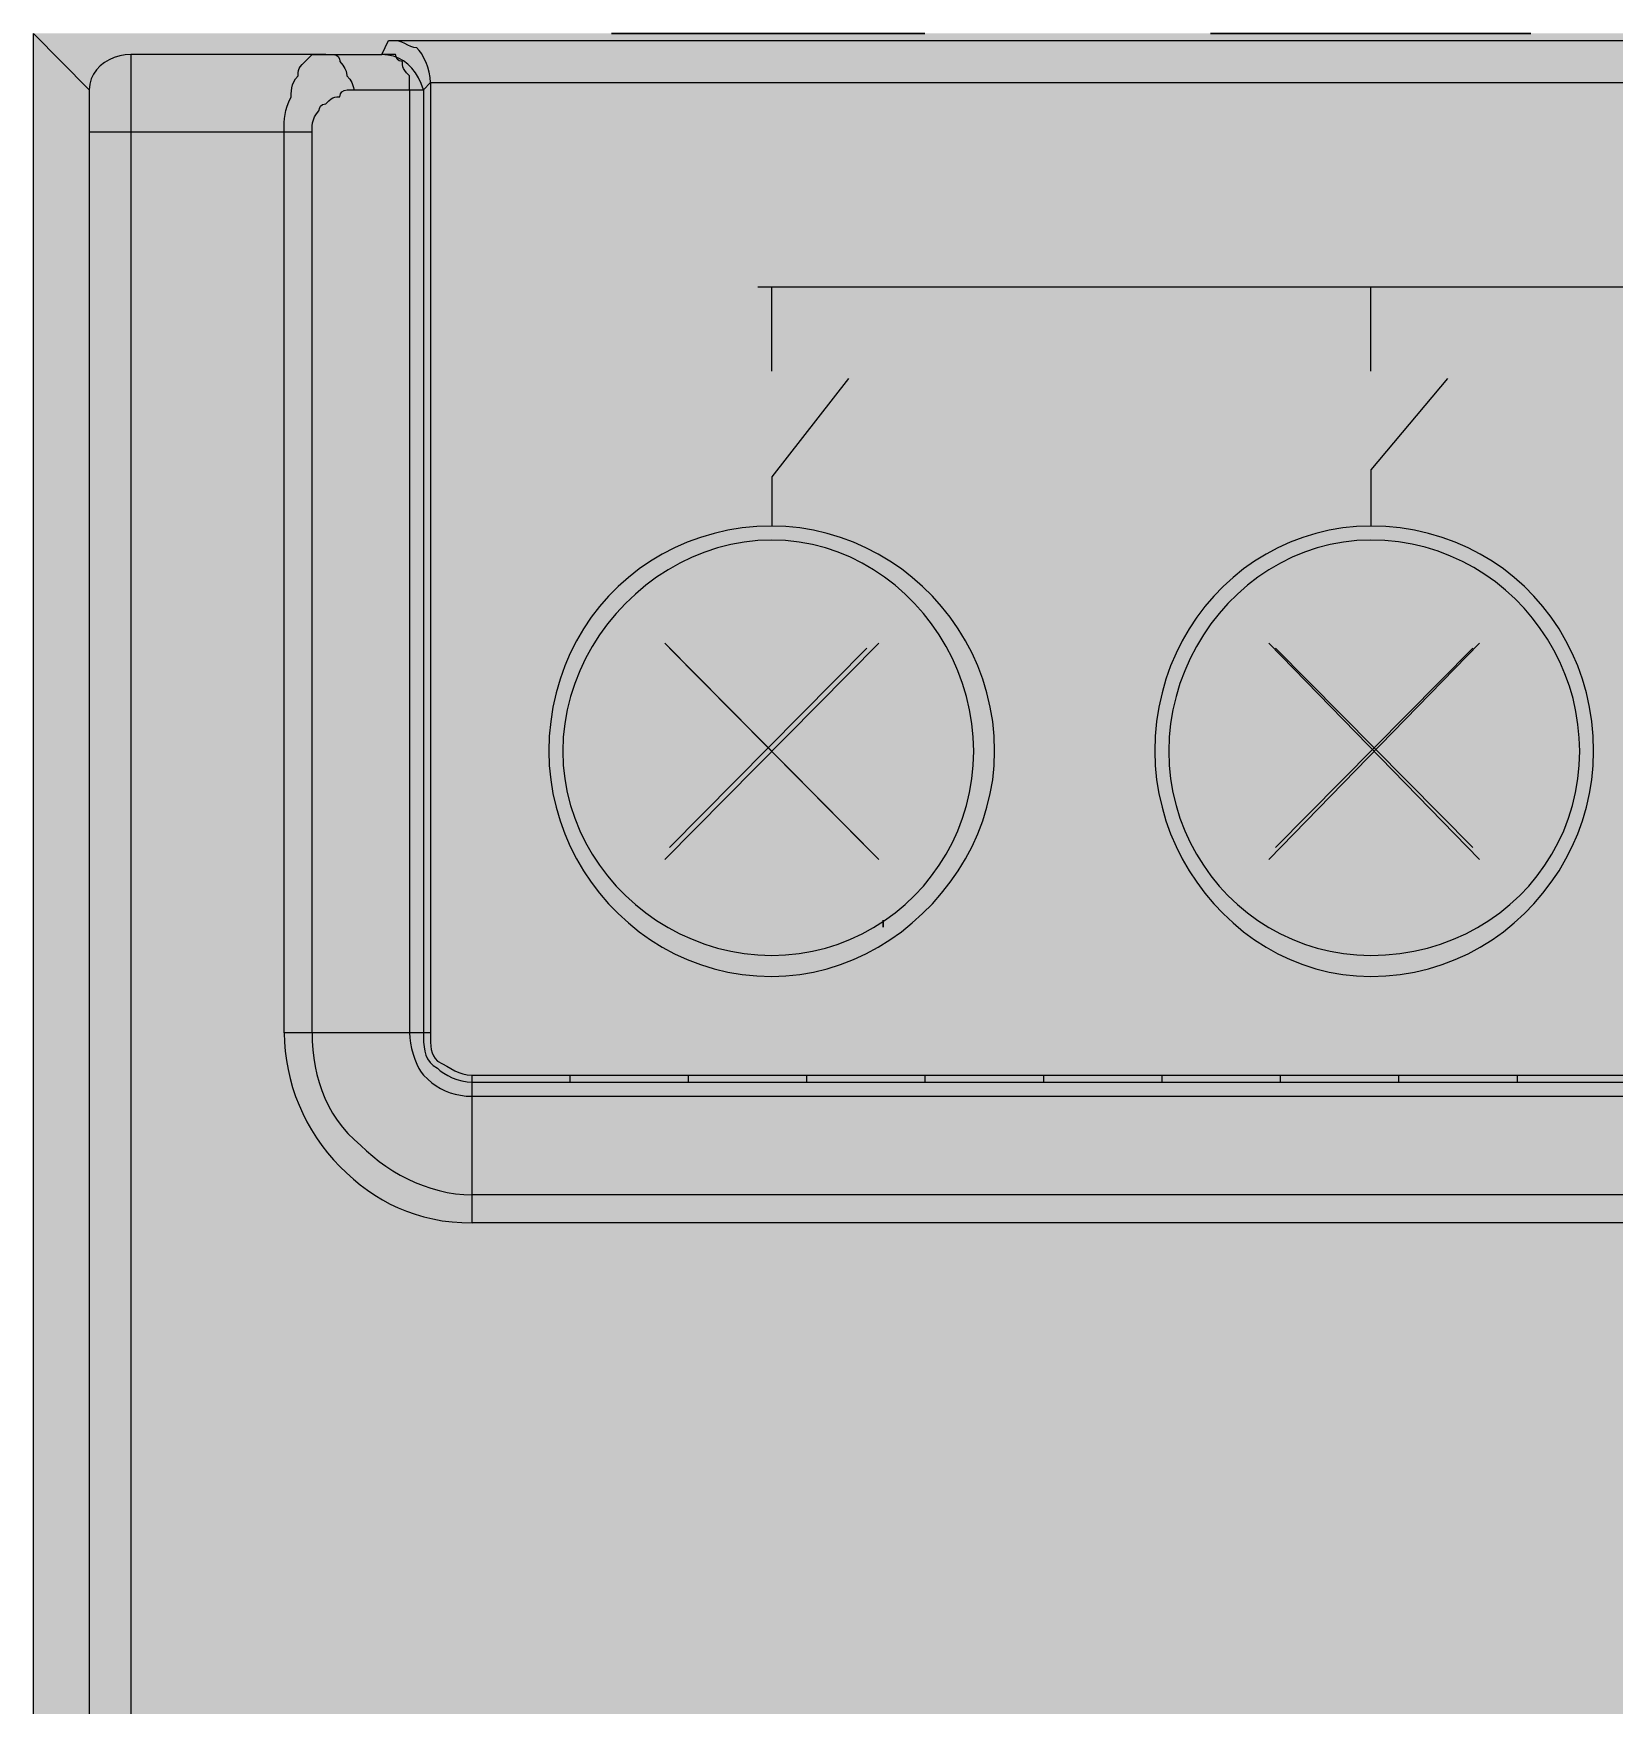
# Model space of a CAD drawing. Header units: millimetres. Extents: x 0 to 966, y -664 to 90.
# Drawn here: x 250 to 270.02, y 68.83 to 90 of the extents above; entities that cross this region are included whole.
import ezdxf

# ---------------------------------------------------------------- set-up
doc = ezdxf.new("R2010")
doc.units = ezdxf.units.MM
for name, color, linetype in [('HDL_BODY', 7, 'Continuous'), ('HDL_COLOUR', 7, 'Continuous'), ('HDL_DETAIL', 7, 'Continuous'), ('HDL_PRINT', 7, 'Continuous')]:
    doc.layers.add(name, color=color, linetype=linetype)

# ---------------------------------------------------------------- blocks, each defined once
blk = doc.blocks.new('M_MHD02R17U.1_FRONT')
at = {"layer": 'HDL_BODY', "true_color": 0x202126}
blk.add_hatch(color=250, dxfattribs=at).paths.add_polyline_path([(0, 0), (144, 0), (144, 90), (0, 90)])
at = {"layer": 'HDL_COLOUR', "true_color": 0x1a332c}
for points in [[(9.347, 83.763), (9.158, 83.757), (8.973, 83.739), (8.792, 83.71), (8.616, 83.67), (8.444, 83.62), (8.277, 83.559), (8.116, 83.489), (7.961, 83.408), (7.811, 83.319), (7.668, 83.221), (7.532, 83.114), (7.403, 82.999), (7.281, 82.876), (7.167, 82.745), (7.062, 82.608), (6.964, 82.463), (6.876, 82.312), (6.796, 82.155), (6.727, 81.992), (6.667, 81.824), (6.617, 81.65), (6.577, 81.472), (6.549, 81.289), (6.531, 81.102), (6.525, 80.912), (6.531, 80.731), (6.549, 80.552), (6.577, 80.376), (6.617, 80.203), (6.667, 80.033), (6.727, 79.867), (6.796, 79.706), (6.876, 79.55), (6.964, 79.399), (7.062, 79.253), (7.167, 79.114), (7.281, 78.981), (7.403, 78.856), (7.532, 78.738), (7.668, 78.628), (7.811, 78.526), (7.961, 78.433), (8.116, 78.349), (8.277, 78.275), (8.444, 78.212), (8.616, 78.158), (8.792, 78.116), (8.973, 78.086), (9.158, 78.067), (9.347, 78.061), (9.526, 78.067), (9.703, 78.086), (9.877, 78.116), (10.048, 78.158), (10.216, 78.212), (10.38, 78.275), (10.54, 78.349), (10.694, 78.433), (10.844, 78.526), (10.988, 78.628), (11.126, 78.738), (11.257, 78.856), (11.381, 78.981), (11.498, 79.114), (11.607, 79.253), (11.708, 79.399), (11.8, 79.55), (11.883, 79.706), (11.956, 79.867), (12.019, 80.033), (12.072, 80.203), (12.114, 80.376), (12.144, 80.552), (12.163, 80.731), (12.169, 80.912), (12.163, 81.102), (12.144, 81.289), (12.114, 81.472), (12.072, 81.65), (12.019, 81.824), (11.956, 81.992), (11.883, 82.155), (11.8, 82.312), (11.708, 82.463), (11.607, 82.608), (11.498, 82.745), (11.381, 82.876), (11.257, 82.999), (11.126, 83.114), (10.988, 83.221), (10.844, 83.319), (10.694, 83.408), (10.54, 83.489), (10.38, 83.559), (10.216, 83.62), (10.048, 83.67), (9.877, 83.71), (9.703, 83.739), (9.526, 83.757), (9.347, 83.763)], [(16.931, 83.763), (16.752, 83.757), (16.577, 83.739), (16.404, 83.71), (16.236, 83.67), (16.071, 83.62), (15.911, 83.559), (15.755, 83.489), (15.605, 83.408), (15.46, 83.319), (15.321, 83.221), (15.188, 83.114), (15.062, 82.999), (14.943, 82.876), (14.831, 82.745), (14.728, 82.608), (14.632, 82.463), (14.544, 82.312), (14.466, 82.155), (14.397, 81.992), (14.337, 81.824), (14.288, 81.65), (14.249, 81.472), (14.22, 81.289), (14.203, 81.102), (14.197, 80.912), (14.203, 80.731), (14.22, 80.552), (14.249, 80.376), (14.288, 80.203), (14.337, 80.033), (14.397, 79.867), (14.466, 79.706), (14.544, 79.55), (14.632, 79.399), (14.728, 79.253), (14.831, 79.114), (14.943, 78.981), (15.062, 78.856), (15.188, 78.738), (15.321, 78.628), (15.46, 78.526), (15.605, 78.433), (15.755, 78.349), (15.911, 78.275), (16.071, 78.212), (16.236, 78.158), (16.404, 78.116), (16.577, 78.086), (16.752, 78.067), (16.931, 78.061), (17.12, 78.067), (17.304, 78.086), (17.485, 78.116), (17.662, 78.158), (17.834, 78.212), (18, 78.275), (18.162, 78.349), (18.317, 78.433), (18.467, 78.526), (18.61, 78.628), (18.746, 78.738), (18.875, 78.856), (18.997, 78.981), (19.111, 79.114), (19.216, 79.253), (19.314, 79.399), (19.402, 79.55), (19.481, 79.706), (19.551, 79.867), (19.611, 80.033), (19.661, 80.203), (19.701, 80.376), (19.729, 80.552), (19.747, 80.731), (19.752, 80.912), (19.747, 81.102), (19.729, 81.289), (19.701, 81.472), (19.661, 81.65), (19.611, 81.824), (19.551, 81.992), (19.481, 82.155), (19.402, 82.312), (19.314, 82.463), (19.216, 82.608), (19.111, 82.745), (18.997, 82.876), (18.875, 82.999), (18.746, 83.114), (18.61, 83.221), (18.467, 83.319), (18.317, 83.408), (18.162, 83.489), (18, 83.559), (17.834, 83.62), (17.662, 83.67), (17.485, 83.71), (17.304, 83.739), (17.12, 83.757), (16.931, 83.763)], [(9.347, 83.585), (9.172, 83.579), (8.999, 83.56), (8.828, 83.529), (8.661, 83.486), (8.498, 83.432), (8.338, 83.368), (8.184, 83.293), (8.034, 83.209), (7.89, 83.115), (7.752, 83.013), (7.62, 82.902), (7.495, 82.783), (7.378, 82.657), (7.268, 82.524), (7.167, 82.384), (7.074, 82.238), (6.99, 82.087), (6.917, 81.931), (6.853, 81.77), (6.8, 81.605), (6.757, 81.436), (6.727, 81.264), (6.708, 81.089), (6.702, 80.912), (6.708, 80.735), (6.727, 80.561), (6.757, 80.391), (6.8, 80.225), (6.853, 80.063), (6.917, 79.906), (6.99, 79.755), (7.074, 79.608), (7.167, 79.468), (7.268, 79.333), (7.378, 79.206), (7.495, 79.085), (7.62, 78.972), (7.752, 78.867), (7.89, 78.77), (8.034, 78.681), (8.184, 78.602), (8.338, 78.531), (8.498, 78.471), (8.661, 78.421), (8.828, 78.381), (8.999, 78.352), (9.172, 78.334), (9.347, 78.328), (9.522, 78.334), (9.694, 78.352), (9.862, 78.381), (10.026, 78.421), (10.187, 78.471), (10.342, 78.531), (10.492, 78.602), (10.637, 78.681), (10.776, 78.77), (10.909, 78.867), (11.036, 78.972), (11.155, 79.085), (11.267, 79.206), (11.371, 79.333), (11.467, 79.468), (11.555, 79.608), (11.634, 79.755), (11.703, 79.906), (11.763, 80.063), (11.813, 80.225), (11.852, 80.391), (11.881, 80.561), (11.899, 80.735), (11.904, 80.912), (11.899, 81.089), (11.881, 81.264), (11.852, 81.436), (11.813, 81.605), (11.763, 81.77), (11.703, 81.931), (11.634, 82.087), (11.555, 82.238), (11.467, 82.384), (11.371, 82.524), (11.267, 82.657), (11.155, 82.783), (11.036, 82.902), (10.909, 83.013), (10.776, 83.115), (10.637, 83.209), (10.492, 83.293), (10.342, 83.368), (10.187, 83.432), (10.026, 83.486), (9.862, 83.529), (9.694, 83.56), (9.522, 83.579), (9.347, 83.585)], [(16.931, 83.585), (16.756, 83.579), (16.584, 83.56), (16.416, 83.529), (16.251, 83.486), (16.091, 83.432), (15.936, 83.368), (15.786, 83.293), (15.641, 83.209), (15.502, 83.115), (15.369, 83.013), (15.242, 82.902), (15.123, 82.783), (15.011, 82.657), (14.907, 82.524), (14.811, 82.384), (14.723, 82.238), (14.644, 82.087), (14.575, 81.931), (14.515, 81.77), (14.465, 81.605), (14.425, 81.436), (14.397, 81.264), (14.379, 81.089), (14.373, 80.912), (14.379, 80.735), (14.397, 80.561), (14.425, 80.391), (14.465, 80.225), (14.515, 80.063), (14.575, 79.906), (14.644, 79.755), (14.723, 79.608), (14.811, 79.468), (14.907, 79.333), (15.011, 79.206), (15.123, 79.085), (15.242, 78.972), (15.369, 78.867), (15.502, 78.77), (15.641, 78.681), (15.786, 78.602), (15.936, 78.531), (16.091, 78.471), (16.251, 78.421), (16.416, 78.381), (16.584, 78.352), (16.756, 78.334), (16.931, 78.328), (17.116, 78.334), (17.298, 78.352), (17.475, 78.381), (17.647, 78.421), (17.815, 78.471), (17.977, 78.531), (18.133, 78.602), (18.283, 78.681), (18.427, 78.77), (18.563, 78.867), (18.693, 78.972), (18.816, 79.085), (18.93, 79.206), (19.036, 79.333), (19.134, 79.468), (19.223, 79.608), (19.303, 79.755), (19.373, 79.906), (19.434, 80.063), (19.484, 80.225), (19.524, 80.391), (19.553, 80.561), (19.57, 80.735), (19.576, 80.912), (19.571, 81.082), (19.554, 81.25), (19.528, 81.415), (19.491, 81.578), (19.445, 81.737), (19.389, 81.892), (19.324, 82.044), (19.25, 82.19), (19.167, 82.332), (19.077, 82.468), (18.978, 82.599), (18.871, 82.723), (18.758, 82.841), (18.637, 82.951), (18.509, 83.055), (18.376, 83.15), (18.235, 83.237), (18.09, 83.315), (17.938, 83.384), (17.782, 83.444), (17.62, 83.494), (17.454, 83.533), (17.283, 83.562), (17.109, 83.579), (16.931, 83.585)]]:
    blk.add_hatch(color=250, dxfattribs=at).paths.add_polyline_path(points)
at = {"layer": 'HDL_COLOUR', "true_color": 0x9ea4a8}
for points in [[(11.322, 80.912), (11.306, 81.172), (11.255, 81.428), (11.172, 81.675), (11.058, 81.909), (10.914, 82.126), (10.744, 82.323), (10.55, 82.495), (10.335, 82.64), (10.103, 82.755), (9.858, 82.839), (9.605, 82.89), (9.347, 82.907), (9.089, 82.89), (8.836, 82.839), (8.591, 82.755), (8.36, 82.64), (8.145, 82.495), (7.951, 82.323), (7.78, 82.126), (7.637, 81.909), (7.522, 81.675), (7.439, 81.428), (7.389, 81.172), (7.372, 80.912), (7.389, 80.651), (7.439, 80.395), (7.522, 80.148), (7.637, 79.914), (7.78, 79.697), (7.951, 79.5), (8.145, 79.328), (8.36, 79.183), (8.591, 79.068), (8.836, 78.984), (9.089, 78.933), (9.347, 78.916), (9.605, 78.933), (9.858, 78.984), (10.103, 79.068), (10.335, 79.183), (10.55, 79.328), (10.744, 79.5), (10.914, 79.697), (11.058, 79.914), (11.172, 80.148), (11.255, 80.395), (11.306, 80.651)], [(11.124, 80.957), (11.108, 81.197), (11.062, 81.433), (10.985, 81.661), (10.88, 81.877), (10.748, 82.077), (10.591, 82.258), (10.412, 82.416), (10.214, 82.55), (10, 82.657), (9.774, 82.734), (9.541, 82.781), (9.303, 82.797), (9.065, 82.781), (8.832, 82.734), (8.606, 82.657), (8.393, 82.55), (8.194, 82.416), (8.015, 82.258), (7.858, 82.077), (7.726, 81.877), (7.621, 81.661), (7.544, 81.433), (7.498, 81.197), (7.482, 80.957), (7.498, 80.716), (7.544, 80.48), (7.621, 80.253), (7.726, 80.037), (7.858, 79.837), (8.015, 79.656), (8.194, 79.497), (8.393, 79.363), (8.606, 79.257), (8.832, 79.179), (9.065, 79.132), (9.303, 79.117), (9.541, 79.132), (9.774, 79.179), (10, 79.257), (10.214, 79.363), (10.412, 79.497), (10.591, 79.656), (10.748, 79.837), (10.88, 80.037), (10.985, 80.253), (11.062, 80.48), (11.108, 80.716)], [(18.919, 80.912), (18.902, 81.172), (18.853, 81.428), (18.771, 81.675), (18.659, 81.909), (18.517, 82.126), (18.35, 82.323), (18.158, 82.495), (17.947, 82.64), (17.719, 82.755), (17.478, 82.839), (17.228, 82.89), (16.975, 82.907), (16.721, 82.89), (16.471, 82.839), (16.231, 82.755), (16.002, 82.64), (15.791, 82.495), (15.6, 82.323), (15.432, 82.126), (15.291, 81.909), (15.178, 81.675), (15.097, 81.428), (15.047, 81.172), (15.03, 80.912), (15.047, 80.651), (15.097, 80.395), (15.178, 80.148), (15.291, 79.914), (15.432, 79.697), (15.6, 79.5), (15.791, 79.328), (16.002, 79.183), (16.231, 79.068), (16.471, 78.984), (16.721, 78.933), (16.975, 78.916), (17.228, 78.933), (17.478, 78.984), (17.719, 79.068), (17.947, 79.183), (18.158, 79.328), (18.35, 79.5), (18.517, 79.697), (18.659, 79.914), (18.771, 80.148), (18.853, 80.395), (18.902, 80.651)], [(18.796, 80.957), (18.78, 81.197), (18.734, 81.433), (18.657, 81.661), (18.552, 81.877), (18.419, 82.077), (18.262, 82.258), (18.083, 82.416), (17.885, 82.55), (17.672, 82.657), (17.446, 82.734), (17.212, 82.781), (16.975, 82.797), (16.737, 82.781), (16.503, 82.734), (16.278, 82.657), (16.064, 82.55), (15.866, 82.416), (15.687, 82.258), (15.53, 82.077), (15.398, 81.877), (15.292, 81.661), (15.216, 81.433), (15.169, 81.197), (15.154, 80.957), (15.169, 80.716), (15.216, 80.48), (15.292, 80.253), (15.398, 80.037), (15.53, 79.837), (15.687, 79.656), (15.866, 79.497), (16.064, 79.363), (16.278, 79.257), (16.503, 79.179), (16.737, 79.132), (16.975, 79.117), (17.212, 79.132), (17.446, 79.179), (17.672, 79.257), (17.885, 79.363), (18.083, 79.497), (18.262, 79.656), (18.419, 79.837), (18.552, 80.037), (18.657, 80.253), (18.734, 80.48), (18.78, 80.716)]]:
    blk.add_hatch(color=253, dxfattribs=at).paths.add_polyline_path(points)
at = {"layer": 'HDL_PRINT', "true_color": 0xdee1e9}
for points in [[(9.7, 72.536), (9.435, 72.536), (9.435, 74.139), (9.43, 74.101), (9.416, 74.064), (9.394, 74.031), (9.365, 74.003), (9.332, 73.981), (9.296, 73.966), (9.259, 73.961), (9.221, 73.928), (9.183, 73.902), (9.146, 73.881), (9.108, 73.861), (9.07, 73.84), (9.032, 73.815), (8.994, 73.781), (8.994, 74.049), (9.031, 74.082), (9.074, 74.116), (9.121, 74.15), (9.171, 74.184), (9.22, 74.217), (9.267, 74.25), (9.31, 74.283), (9.347, 74.316), (9.385, 74.355), (9.421, 74.393), (9.454, 74.431), (9.482, 74.469), (9.504, 74.507), (9.518, 74.545), (9.524, 74.584), (9.7, 74.584), (9.7, 72.536)], [(17.636, 72.713), (17.636, 72.536), (16.314, 72.536), (16.314, 72.546), (16.314, 72.572), (16.314, 72.612), (16.314, 72.66), (16.314, 72.713), (16.319, 72.752), (16.333, 72.79), (16.355, 72.828), (16.383, 72.866), (16.416, 72.904), (16.452, 72.942), (16.49, 72.981), (16.523, 73.014), (16.557, 73.047), (16.594, 73.08), (16.633, 73.114), (16.677, 73.147), (16.725, 73.181), (16.78, 73.215), (16.842, 73.249), (16.901, 73.308), (16.959, 73.366), (17.016, 73.423), (17.07, 73.478), (17.121, 73.529), (17.169, 73.578), (17.212, 73.622), (17.251, 73.661), (17.283, 73.694), (17.316, 73.731), (17.339, 73.769), (17.355, 73.807), (17.365, 73.846), (17.37, 73.884), (17.371, 73.923), (17.372, 73.961), (17.371, 74.027), (17.37, 74.076), (17.365, 74.113), (17.355, 74.142), (17.339, 74.168), (17.316, 74.195), (17.283, 74.229), (17.246, 74.261), (17.208, 74.284), (17.17, 74.3), (17.132, 74.309), (17.094, 74.314), (17.057, 74.316), (17.019, 74.316), (16.948, 74.316), (16.887, 74.314), (16.834, 74.309), (16.786, 74.3), (16.744, 74.284), (16.704, 74.261), (16.666, 74.229), (16.661, 74.19), (16.649, 74.152), (16.631, 74.113), (16.613, 74.075), (16.595, 74.037), (16.583, 73.999), (16.578, 73.961), (16.314, 73.961), (16.317, 74.02), (16.327, 74.079), (16.343, 74.136), (16.366, 74.19), (16.395, 74.242), (16.431, 74.29), (16.473, 74.334), (16.522, 74.373), (16.578, 74.406), (16.615, 74.439), (16.659, 74.471), (16.71, 74.501), (16.765, 74.528), (16.825, 74.551), (16.888, 74.568), (16.953, 74.58), (17.019, 74.584), (17.085, 74.58), (17.15, 74.568), (17.213, 74.551), (17.272, 74.528), (17.328, 74.501), (17.378, 74.471), (17.423, 74.439), (17.46, 74.406), (17.493, 74.369), (17.525, 74.324), (17.554, 74.273), (17.581, 74.217), (17.604, 74.156), (17.621, 74.093), (17.632, 74.028), (17.636, 73.961), (17.636, 73.923), (17.633, 73.895), (17.625, 73.871), (17.61, 73.848), (17.585, 73.819), (17.548, 73.781), (17.543, 73.743), (17.528, 73.706), (17.506, 73.668), (17.478, 73.63), (17.445, 73.592), (17.409, 73.554), (17.372, 73.516), (17.365, 73.486), (17.347, 73.455), (17.319, 73.423), (17.282, 73.388), (17.238, 73.351), (17.189, 73.31), (17.134, 73.265), (17.077, 73.214), (17.019, 73.158), (16.949, 73.088), (16.889, 73.028), (16.841, 72.979), (16.803, 72.94), (16.776, 72.913), (16.76, 72.896), (16.754, 72.891), (16.717, 72.854), (16.692, 72.826), (16.677, 72.803), (16.669, 72.78), (16.667, 72.752), (16.666, 72.713), (17.636, 72.713)]]:
    blk.add_hatch(color=254, dxfattribs=at).paths.add_polyline_path(points)
at = {"layer": 'HDL_DETAIL', "color": 251, "true_color": 0x52555c}
for points in [[(0, 90), (0.705, 89.287)], [(0, 0), (0, 90)], [(7.319, 90), (7.326, 90), (7.348, 90), (7.384, 90), (7.433, 90), (7.496, 90), (7.572, 90), (7.661, 90), (7.763, 90), (7.877, 90), (8.003, 90), (8.14, 90), (8.289, 90), (8.407, 90), (8.528, 90), (8.653, 90), (8.78, 90), (8.909, 90), (9.039, 90), (9.171, 90), (9.303, 90), (9.435, 90), (9.567, 90), (9.697, 90), (9.827, 90), (9.954, 90), (10.078, 90), (10.199, 90), (10.317, 90), (10.466, 90), (10.603, 90), (10.729, 90), (10.843, 90), (10.944, 90), (11.034, 90), (11.11, 90), (11.173, 90), (11.222, 90), (11.258, 90), (11.28, 90), (11.287, 90)], [(11.287, 90), (11.28, 90), (11.258, 90), (11.222, 90), (11.173, 90), (11.11, 90), (11.034, 90), (10.944, 90), (10.843, 90), (10.729, 90), (10.603, 90), (10.466, 90), (10.317, 90), (10.199, 90), (10.078, 90), (9.954, 90), (9.827, 90), (9.697, 90), (9.567, 90), (9.435, 90), (9.303, 90), (9.171, 90), (9.039, 90), (8.909, 90), (8.78, 90), (8.653, 90), (8.528, 90), (8.407, 90), (8.289, 90), (8.14, 90), (8.003, 90), (7.877, 90), (7.763, 90), (7.661, 90), (7.572, 90), (7.496, 90), (7.433, 90), (7.384, 90), (7.348, 90), (7.326, 90), (7.319, 90)], [(14.903, 90), (14.912, 90), (14.938, 90), (14.981, 90), (15.04, 90), (15.113, 90), (15.2, 90), (15.3, 90), (15.412, 90), (15.535, 90), (15.668, 90), (15.81, 90), (15.961, 90), (16.077, 90), (16.196, 90), (16.316, 90), (16.437, 90), (16.56, 90), (16.683, 90), (16.807, 90), (16.931, 90), (17.055, 90), (17.178, 90), (17.302, 90), (17.424, 90), (17.545, 90), (17.665, 90), (17.784, 90), (17.901, 90), (18.051, 90), (18.193, 90), (18.326, 90), (18.449, 90), (18.561, 90), (18.661, 90), (18.748, 90), (18.822, 90), (18.88, 90), (18.923, 90), (18.95, 90), (18.959, 90)], [(18.959, 90), (18.95, 90), (18.923, 90), (18.88, 90), (18.822, 90), (18.748, 90), (18.661, 90), (18.561, 90), (18.449, 90), (18.326, 90), (18.193, 90), (18.051, 90), (17.901, 90), (17.784, 90), (17.665, 90), (17.545, 90), (17.424, 90), (17.302, 90), (17.178, 90), (17.055, 90), (16.931, 90), (16.807, 90), (16.683, 90), (16.56, 90), (16.437, 90), (16.316, 90), (16.196, 90), (16.077, 90), (15.961, 90), (15.81, 90), (15.668, 90), (15.535, 90), (15.412, 90), (15.3, 90), (15.2, 90), (15.113, 90), (15.04, 90), (14.981, 90), (14.938, 90), (14.912, 90), (14.903, 90)], [(4.409, 89.732), (4.497, 89.91)], [(4.497, 89.91), (139.503, 89.91)], [(4.497, 89.91), (4.585, 89.91), (4.623, 89.905), (4.661, 89.892), (4.699, 89.875), (4.736, 89.857), (4.774, 89.84), (4.812, 89.827), (4.85, 89.823)], [(5.026, 89.377), (5.022, 89.444), (5.011, 89.509), (4.994, 89.572), (4.971, 89.633), (4.944, 89.689), (4.915, 89.74), (4.883, 89.785), (4.85, 89.823)], [(1.234, 89.732), (1.163, 89.728), (1.092, 89.715), (1.023, 89.695), (0.959, 89.666), (0.899, 89.631), (0.844, 89.588), (0.798, 89.539), (0.759, 89.484), (0.73, 89.424), (0.712, 89.358), (0.705, 89.287)], [(3.703, 89.732), (1.234, 89.732)], [(1.234, 89.732), (1.234, 89.732), (1.234, 89.645), (1.234, 89.555), (1.234, 89.465), (1.234, 89.421), (1.234, 89.391), (1.234, 89.364), (1.234, 89.332), (1.234, 89.287), (1.234, 89.277), (1.234, 89.25), (1.234, 89.21), (1.234, 89.162), (1.234, 89.11), (1.234, 89.066), (1.234, 89.015), (1.234, 88.959), (1.234, 88.902), (1.234, 88.847), (1.234, 88.795), (1.234, 88.752)], [(3.174, 88.752), (3.174, 88.815), (3.176, 88.871), (3.179, 88.924), (3.185, 88.974), (3.196, 89.025), (3.212, 89.078), (3.234, 89.134), (3.263, 89.197), (3.263, 89.236), (3.265, 89.274), (3.27, 89.313), (3.279, 89.351), (3.295, 89.389), (3.318, 89.427), (3.351, 89.465), (3.351, 89.503), (3.354, 89.531), (3.362, 89.555), (3.377, 89.578), (3.402, 89.607), (3.439, 89.645), (3.527, 89.732), (3.537, 89.732), (3.564, 89.732), (3.603, 89.732), (3.651, 89.732), (3.703, 89.732)], [(3.703, 89.732), (4.409, 89.732)], [(3.703, 89.732), (3.792, 89.732), (3.835, 89.723), (3.861, 89.702), (3.874, 89.676), (3.879, 89.654), (3.88, 89.645), (3.917, 89.6), (3.942, 89.558), (3.957, 89.521), (3.965, 89.491), (3.968, 89.472), (3.968, 89.465), (4.005, 89.421), (4.03, 89.38), (4.045, 89.343), (4.053, 89.314), (4.056, 89.294), (4.056, 89.287)], [(4.938, 89.287), (4.909, 89.365), (4.875, 89.436), (4.835, 89.501), (4.79, 89.56), (4.74, 89.61), (4.684, 89.653), (4.623, 89.687), (4.557, 89.712), (4.486, 89.727), (4.409, 89.732)], [(4.762, 89.287), (4.762, 89.332), (4.762, 89.364), (4.762, 89.391), (4.762, 89.421), (4.762, 89.465), (4.725, 89.503), (4.7, 89.531), (4.684, 89.555), (4.677, 89.578), (4.674, 89.607), (4.673, 89.645), (4.63, 89.654), (4.604, 89.676), (4.591, 89.702), (4.586, 89.723), (4.585, 89.732), (4.542, 89.732), (4.511, 89.732), (4.484, 89.732), (4.453, 89.732), (4.409, 89.732)], [(4.938, 89.287), (5.026, 89.377)], [(5.026, 89.377), (138.973, 89.377)], [(5.026, 89.377), (5.026, 77.348)], [(0.705, 89.287), (0.705, 89.287), (0.705, 89.197), (0.705, 89.11), (0.705, 89.02), (0.705, 88.929), (0.705, 88.886), (0.705, 88.855), (0.705, 88.828), (0.705, 88.797), (0.705, 88.752)], [(3.527, 88.752), (3.528, 88.79), (3.529, 88.829), (3.534, 88.867), (3.544, 88.905), (3.559, 88.943), (3.583, 88.981), (3.615, 89.02), (3.616, 89.029), (3.621, 89.051), (3.634, 89.078), (3.66, 89.1), (3.703, 89.11), (3.741, 89.147), (3.769, 89.171), (3.792, 89.186), (3.814, 89.194), (3.842, 89.197), (3.88, 89.197), (3.887, 89.235), (3.906, 89.26), (3.935, 89.276), (3.971, 89.284), (4.013, 89.287), (4.056, 89.287)], [(4.056, 89.287), (4.762, 89.287)], [(4.762, 89.287), (4.938, 89.287)], [(4.762, 89.287), (4.762, 77.348)], [(4.938, 89.287), (4.938, 77.348)], [(3.527, 88.752), (0.705, 88.752)], [(0.705, 88.752), (0.705, 67.276)], [(1.234, 88.752), (1.234, 67.724)], [(3.174, 77.348), (3.174, 88.752)], [(3.527, 77.348), (3.527, 88.752)], [(9.171, 86.791), (31.658, 86.791), (31.749, 86.787), (31.832, 86.774), (31.906, 86.753), (31.971, 86.725), (32.028, 86.689), (32.076, 86.647), (32.115, 86.598), (32.145, 86.543), (32.167, 86.483), (32.18, 86.417), (32.185, 86.346), (32.185, 83.763)], [(9.347, 85.723), (9.347, 86.791)], [(16.931, 85.723), (16.931, 86.791)], [(10.317, 85.633), (9.347, 84.385), (9.347, 83.763)], [(17.901, 85.633), (16.931, 84.475), (16.931, 83.763)], [(5.026, 77.348), (3.174, 77.348)], [(3.174, 77.348), (3.177, 77.231), (3.187, 77.114), (3.202, 76.997), (3.223, 76.882), (3.249, 76.767), (3.281, 76.654), (3.319, 76.543), (3.362, 76.433), (3.41, 76.326), (3.463, 76.221), (3.521, 76.119), (3.584, 76.019), (3.651, 75.922), (3.723, 75.829), (3.799, 75.74), (3.88, 75.655), (3.964, 75.573), (4.05, 75.496), (4.138, 75.424), (4.228, 75.355), (4.322, 75.292), (4.418, 75.233), (4.517, 75.18), (4.618, 75.131), (4.723, 75.088), (4.831, 75.05), (4.943, 75.017), (5.058, 74.991), (5.176, 74.969), (5.299, 74.954), (5.425, 74.945), (5.555, 74.942)], [(3.527, 77.348), (3.53, 77.241), (3.537, 77.134), (3.549, 77.028), (3.567, 76.923), (3.589, 76.819), (3.618, 76.717), (3.651, 76.617), (3.691, 76.519), (3.737, 76.423), (3.788, 76.331), (3.847, 76.241), (3.911, 76.155), (3.982, 76.073), (4.06, 75.996), (4.145, 75.922), (4.217, 75.852), (4.295, 75.784), (4.376, 75.72), (4.461, 75.659), (4.549, 75.601), (4.641, 75.547), (4.736, 75.498), (4.833, 75.454), (4.932, 75.414), (5.033, 75.379), (5.135, 75.35), (5.239, 75.327), (5.344, 75.311), (5.449, 75.3), (5.555, 75.297)], [(4.762, 77.348), (4.765, 77.285), (4.774, 77.217), (4.788, 77.148), (4.806, 77.079), (4.828, 77.012), (4.853, 76.95), (4.88, 76.894), (4.909, 76.848), (4.938, 76.812), (4.991, 76.762), (5.045, 76.716), (5.099, 76.676), (5.155, 76.642), (5.214, 76.612), (5.274, 76.588), (5.339, 76.569), (5.406, 76.556), (5.478, 76.547), (5.555, 76.545)], [(4.938, 77.348), (4.938, 77.288), (4.94, 77.229), (4.945, 77.171), (4.953, 77.116), (4.968, 77.064), (4.99, 77.016), (5.021, 76.972), (5.062, 76.933), (5.114, 76.9), (5.151, 76.867), (5.196, 76.835), (5.246, 76.805), (5.302, 76.778), (5.362, 76.755), (5.424, 76.738), (5.489, 76.726), (5.555, 76.722)], [(5.026, 77.348), (5.027, 77.284), (5.028, 77.228), (5.031, 77.179), (5.037, 77.135), (5.048, 77.095), (5.064, 77.058), (5.085, 77.024), (5.114, 76.99), (5.177, 76.956), (5.233, 76.924), (5.285, 76.894), (5.335, 76.867), (5.385, 76.845), (5.437, 76.827), (5.493, 76.816), (5.555, 76.812)], [(5.555, 76.812), (138.533, 76.812)], [(5.555, 74.942), (5.555, 76.812)], [(5.555, 76.722), (138.533, 76.722)], [(6.79, 76.812), (6.79, 76.722)], [(8.289, 76.812), (8.289, 76.722)], [(9.788, 76.812), (9.788, 76.722)], [(11.287, 76.812), (11.287, 76.722)], [(12.786, 76.812), (12.786, 76.722)], [(14.285, 76.812), (14.285, 76.722)], [(15.784, 76.812), (15.784, 76.722)], [(17.283, 76.812), (17.283, 76.722)], [(18.783, 76.812), (18.783, 76.722)], [(5.555, 76.545), (138.533, 76.545)], [(138.533, 75.297), (5.555, 75.297)], [(138.533, 74.942), (5.555, 74.942)]]:
    blk.add_lwpolyline(points, dxfattribs=at)
for points in [[(4.938, 89.287), (4.938, 89.287)], [(9.347, 83.763), (9.158, 83.757), (8.973, 83.739), (8.792, 83.71), (8.616, 83.67), (8.444, 83.62), (8.277, 83.559), (8.116, 83.489), (7.961, 83.408), (7.811, 83.319), (7.668, 83.221), (7.532, 83.114), (7.403, 82.999), (7.281, 82.876), (7.167, 82.745), (7.062, 82.608), (6.964, 82.463), (6.876, 82.312), (6.796, 82.155), (6.727, 81.992), (6.667, 81.824), (6.617, 81.65), (6.577, 81.472), (6.549, 81.289), (6.531, 81.102), (6.525, 80.912), (6.531, 80.731), (6.549, 80.552), (6.577, 80.376), (6.617, 80.203), (6.667, 80.033), (6.727, 79.867), (6.796, 79.706), (6.876, 79.55), (6.964, 79.399), (7.062, 79.253), (7.167, 79.114), (7.281, 78.981), (7.403, 78.856), (7.532, 78.738), (7.668, 78.628), (7.811, 78.526), (7.961, 78.433), (8.116, 78.349), (8.277, 78.275), (8.444, 78.212), (8.616, 78.158), (8.792, 78.116), (8.973, 78.086), (9.158, 78.067), (9.347, 78.061), (9.526, 78.067), (9.703, 78.086), (9.877, 78.116), (10.048, 78.158), (10.216, 78.212), (10.38, 78.275), (10.54, 78.349), (10.694, 78.433), (10.844, 78.526), (10.988, 78.628), (11.126, 78.738), (11.257, 78.856), (11.381, 78.981), (11.498, 79.114), (11.607, 79.253), (11.708, 79.399), (11.8, 79.55), (11.883, 79.706), (11.956, 79.867), (12.019, 80.033), (12.072, 80.203), (12.114, 80.376), (12.144, 80.552), (12.163, 80.731), (12.169, 80.912), (12.163, 81.102), (12.144, 81.289), (12.114, 81.472), (12.072, 81.65), (12.019, 81.824), (11.956, 81.992), (11.883, 82.155), (11.8, 82.312), (11.708, 82.463), (11.607, 82.608), (11.498, 82.745), (11.381, 82.876), (11.257, 82.999), (11.126, 83.114), (10.988, 83.221), (10.844, 83.319), (10.694, 83.408), (10.54, 83.489), (10.38, 83.559), (10.216, 83.62), (10.048, 83.67), (9.877, 83.71), (9.703, 83.739), (9.526, 83.757), (9.347, 83.763)], [(16.931, 83.763), (16.752, 83.757), (16.577, 83.739), (16.404, 83.71), (16.236, 83.67), (16.071, 83.62), (15.911, 83.559), (15.755, 83.489), (15.605, 83.408), (15.46, 83.319), (15.321, 83.221), (15.188, 83.114), (15.062, 82.999), (14.943, 82.876), (14.831, 82.745), (14.728, 82.608), (14.632, 82.463), (14.544, 82.312), (14.466, 82.155), (14.397, 81.992), (14.337, 81.824), (14.288, 81.65), (14.249, 81.472), (14.22, 81.289), (14.203, 81.102), (14.197, 80.912), (14.203, 80.731), (14.22, 80.552), (14.249, 80.376), (14.288, 80.203), (14.337, 80.033), (14.397, 79.867), (14.466, 79.706), (14.544, 79.55), (14.632, 79.399), (14.728, 79.253), (14.831, 79.114), (14.943, 78.981), (15.062, 78.856), (15.188, 78.738), (15.321, 78.628), (15.46, 78.526), (15.605, 78.433), (15.755, 78.349), (15.911, 78.275), (16.071, 78.212), (16.236, 78.158), (16.404, 78.116), (16.577, 78.086), (16.752, 78.067), (16.931, 78.061), (17.12, 78.067), (17.304, 78.086), (17.485, 78.116), (17.662, 78.158), (17.834, 78.212), (18, 78.275), (18.162, 78.349), (18.317, 78.433), (18.467, 78.526), (18.61, 78.628), (18.746, 78.738), (18.875, 78.856), (18.997, 78.981), (19.111, 79.114), (19.216, 79.253), (19.314, 79.399), (19.402, 79.55), (19.481, 79.706), (19.551, 79.867), (19.611, 80.033), (19.661, 80.203), (19.701, 80.376), (19.729, 80.552), (19.747, 80.731), (19.752, 80.912), (19.747, 81.102), (19.729, 81.289), (19.701, 81.472), (19.661, 81.65), (19.611, 81.824), (19.551, 81.992), (19.481, 82.155), (19.402, 82.312), (19.314, 82.463), (19.216, 82.608), (19.111, 82.745), (18.997, 82.876), (18.875, 82.999), (18.746, 83.114), (18.61, 83.221), (18.467, 83.319), (18.317, 83.408), (18.162, 83.489), (18, 83.559), (17.834, 83.62), (17.662, 83.67), (17.485, 83.71), (17.304, 83.739), (17.12, 83.757), (16.931, 83.763)], [(9.347, 83.585), (9.172, 83.579), (8.999, 83.56), (8.828, 83.529), (8.661, 83.486), (8.498, 83.432), (8.338, 83.368), (8.184, 83.293), (8.034, 83.209), (7.89, 83.115), (7.752, 83.013), (7.62, 82.902), (7.495, 82.783), (7.378, 82.657), (7.268, 82.524), (7.167, 82.384), (7.074, 82.238), (6.99, 82.087), (6.917, 81.931), (6.853, 81.77), (6.8, 81.605), (6.757, 81.436), (6.727, 81.264), (6.708, 81.089), (6.702, 80.912), (6.708, 80.735), (6.727, 80.561), (6.757, 80.391), (6.8, 80.225), (6.853, 80.063), (6.917, 79.906), (6.99, 79.755), (7.074, 79.608), (7.167, 79.468), (7.268, 79.333), (7.378, 79.206), (7.495, 79.085), (7.62, 78.972), (7.752, 78.867), (7.89, 78.77), (8.034, 78.681), (8.184, 78.602), (8.338, 78.531), (8.498, 78.471), (8.661, 78.421), (8.828, 78.381), (8.999, 78.352), (9.172, 78.334), (9.347, 78.328), (9.522, 78.334), (9.694, 78.352), (9.862, 78.381), (10.026, 78.421), (10.187, 78.471), (10.342, 78.531), (10.492, 78.602), (10.637, 78.681), (10.776, 78.77), (10.909, 78.867), (11.036, 78.972), (11.155, 79.085), (11.267, 79.206), (11.371, 79.333), (11.467, 79.468), (11.555, 79.608), (11.634, 79.755), (11.703, 79.906), (11.763, 80.063), (11.813, 80.225), (11.852, 80.391), (11.881, 80.561), (11.899, 80.735), (11.904, 80.912), (11.899, 81.089), (11.881, 81.264), (11.852, 81.436), (11.813, 81.605), (11.763, 81.77), (11.703, 81.931), (11.634, 82.087), (11.555, 82.238), (11.467, 82.384), (11.371, 82.524), (11.267, 82.657), (11.155, 82.783), (11.036, 82.902), (10.909, 83.013), (10.776, 83.115), (10.637, 83.209), (10.492, 83.293), (10.342, 83.368), (10.187, 83.432), (10.026, 83.486), (9.862, 83.529), (9.694, 83.56), (9.522, 83.579), (9.347, 83.585)], [(16.931, 83.585), (16.756, 83.579), (16.584, 83.56), (16.416, 83.529), (16.251, 83.486), (16.091, 83.432), (15.936, 83.368), (15.786, 83.293), (15.641, 83.209), (15.502, 83.115), (15.369, 83.013), (15.242, 82.902), (15.123, 82.783), (15.011, 82.657), (14.907, 82.524), (14.811, 82.384), (14.723, 82.238), (14.644, 82.087), (14.575, 81.931), (14.515, 81.77), (14.465, 81.605), (14.425, 81.436), (14.397, 81.264), (14.379, 81.089), (14.373, 80.912), (14.379, 80.735), (14.397, 80.561), (14.425, 80.391), (14.465, 80.225), (14.515, 80.063), (14.575, 79.906), (14.644, 79.755), (14.723, 79.608), (14.811, 79.468), (14.907, 79.333), (15.011, 79.206), (15.123, 79.085), (15.242, 78.972), (15.369, 78.867), (15.502, 78.77), (15.641, 78.681), (15.786, 78.602), (15.936, 78.531), (16.091, 78.471), (16.251, 78.421), (16.416, 78.381), (16.584, 78.352), (16.756, 78.334), (16.931, 78.328), (17.116, 78.334), (17.298, 78.352), (17.475, 78.381), (17.647, 78.421), (17.815, 78.471), (17.977, 78.531), (18.133, 78.602), (18.283, 78.681), (18.427, 78.77), (18.563, 78.867), (18.693, 78.972), (18.816, 79.085), (18.93, 79.206), (19.036, 79.333), (19.134, 79.468), (19.223, 79.608), (19.303, 79.755), (19.373, 79.906), (19.434, 80.063), (19.484, 80.225), (19.524, 80.391), (19.553, 80.561), (19.57, 80.735), (19.576, 80.912), (19.571, 81.082), (19.554, 81.25), (19.528, 81.415), (19.491, 81.578), (19.445, 81.737), (19.389, 81.892), (19.324, 82.044), (19.25, 82.19), (19.167, 82.332), (19.077, 82.468), (18.978, 82.599), (18.871, 82.723), (18.758, 82.841), (18.637, 82.951), (18.509, 83.055), (18.376, 83.15), (18.235, 83.237), (18.09, 83.315), (17.938, 83.384), (17.782, 83.444), (17.62, 83.494), (17.454, 83.533), (17.283, 83.562), (17.109, 83.579), (16.931, 83.585)], [(7.936, 83.14), (7.936, 83.14)], [(10.758, 78.773), (10.758, 78.683), (10.758, 78.773)]]:
    blk.add_lwpolyline(points, close=True, dxfattribs=at)
at = {"layer": 'HDL_DETAIL', "color": 250, "true_color": 0x25292b}
for points in [[(7.993, 79.543), (10.702, 82.28)], [(7.993, 82.28), (10.702, 79.543)], [(8.054, 79.695), (10.552, 82.218)], [(8.054, 82.218), (10.552, 79.695)], [(15.641, 79.543), (18.308, 82.28)], [(15.641, 82.28), (18.308, 79.543)], [(15.726, 79.695), (18.223, 82.218)], [(15.726, 82.218), (18.223, 79.695)]]:
    blk.add_lwpolyline(points, dxfattribs=at)

msp = doc.modelspace()

# ---------------------------------------------------------------- block references
msp.add_blockref('M_MHD02R17U.1_FRONT', (250, 0))

doc.saveas('drawing.dxf')
